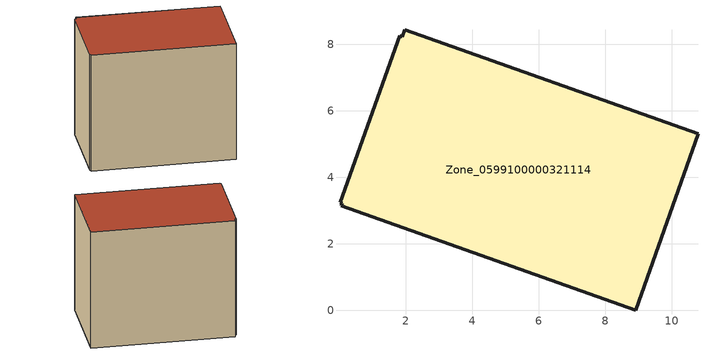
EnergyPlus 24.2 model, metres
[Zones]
Zone_0599100000321114
 floor ground (C_G): 1.81,8.26 1.9,8.23 1.97,8.44 10.79,5.31 8.91,0 0.06,3.14 0.09,3.22 0.03,3.24 z0.44
 wall outside (C_F): 10.79,5.31 1.97,8.44 1.9,8.23 1.81,8.26 0.03,3.24 0.09,3.22 0.06,3.14 8.91,0 10.79,5.31 z0.44:8.62
 roof outside (C_R): 1.9,8.23 1.81,8.26 0.03,3.24 0.09,3.22 0.06,3.14 8.91,0 10.79,5.31 1.97,8.44 z8.62
[BUILDING]
Pand.0599100000321114: North Axis=0; Terrain=City; Loads Convergence Tolerance Value=0.04; Temperature Convergence Tolerance Value=0.4; Solar Distribution=FullExterior; Maximum Number of Warmup Days=25; Minimum Number of Warmup Days=1
[Site:Location]
Rotterdam.The.Hague.AP_ZH_NLD Design_Conditions: Latitude=51.96; Longitude=4.45; Time Zone=1; Elevation=-4.5
[SITE:GROUNDTEMPERATURE:BUILDINGSURFACE]
18, 18, 18, 18, 18, 18, 18, 18, 18, 18, 18, 18
[MATERIAL] Thermal Absorptance=0.9; Solar Absorptance=0.7; Visible Absorptance=0.7
Name | Roughness | Thickness | Conductivity | Density | Specific Heat
G.TC.1975-1991 | MediumSmooth | 0.15 | 0.288461 | 540 | 1210
F.TC.1975-1991 | Rough | 0.3 | 0.230769 | 1920 | 840
R.TC.1975-1991 | MediumRough | 0.2 | 0.153846 | 1500 | 1000
[CONSTRUCTION]
C_G: G.TC.1975-1991
C_F: F.TC.1975-1991
C_R: R.TC.1975-1991
[ZONE]
Zone_0599100000321114: Type=1; Multiplier=1; Ceiling Height=Autocalculate; Volume=Autocalculate; Floor Area=autocalculate; Part of Total Floor Area=Yes
[ZONEINFILTRATION:DESIGNFLOWRATE]
Infil_Zone_0599100000321114: Zone or ZoneList or Space or SpaceList=Zone_0599100000321114; Schedule=AlwaysOn; Design Flow Rate Calculation Method=Flow/Area; Flow Rate per Floor Area=0.003; Constant Term Coefficient=1; Temperature Term Coefficient=0; Velocity Term Coefficient=0; Velocity Squared Term Coefficient=0
[HVACTEMPLATE:ZONE:IDEALLOADSAIRSYSTEM]
Zone_0599100000321114: Maximum Heating Supply Air Temperature=50; Minimum Cooling Supply Air Temperature=13; Maximum Heating Supply Air Humidity Ratio=0.0156; Minimum Cooling Supply Air Humidity Ratio=0.0077; Heating Limit=NoLimit; Cooling Limit=NoLimit; Dehumidification Control Type=ConstantSensibleHeatRatio; Cooling Sensible Heat Ratio=0.7; Dehumidification Setpoint=60; Humidification Control Type=None; Humidification Setpoint=30; Outdoor Air Method=None; Outdoor Air Flow Rate per Person=0.00944; Outdoor Air Flow Rate per Zone Floor Area=0; Outdoor Air Flow Rate per Zone=0; Demand Controlled Ventilation Type=None; Outdoor Air Economizer Type=NoEconomizer; Heat Recovery Type=None; Sensible Heat Recovery Effectiveness=0.7; Latent Heat Recovery Effectiveness=0.65
[ZONECONTROL:THERMOSTAT]
ThermostatControl_Zone_0599100000321114: Zone or ZoneList=Zone_0599100000321114; Control Type Schedule=DualSetpointControlType; Control 1=Thermostat_Zone_0599100000321114; Temperature Difference Between Cutout And Setpoint=0
[THERMOSTATSETPOINT:DUALSETPOINT]
Thermostat_Zone_0599100000321114: Heating Setpoint Temperature Schedule=HeatingSetpoint_Zone_0599100000321114; Cooling Setpoint Temperature Schedule=CoolingSetpoint_Zone_0599100000321114
[SCHEDULE:COMPACT]
HeatingSetpoint_Zone_0599100000321114: Through: 12/31, For: AllDays, Until: 24:00, 21
CoolingSetpoint_Zone_0599100000321114: Through: 12/31, For: AllDays, Until: 24:00, 24
DualSetpointControlType: Through: 12/31, For: AllDays, Until: 24:00, 4
AlwaysOn: Through: 12/31, For: AllDays, Until: 24:00, 1
